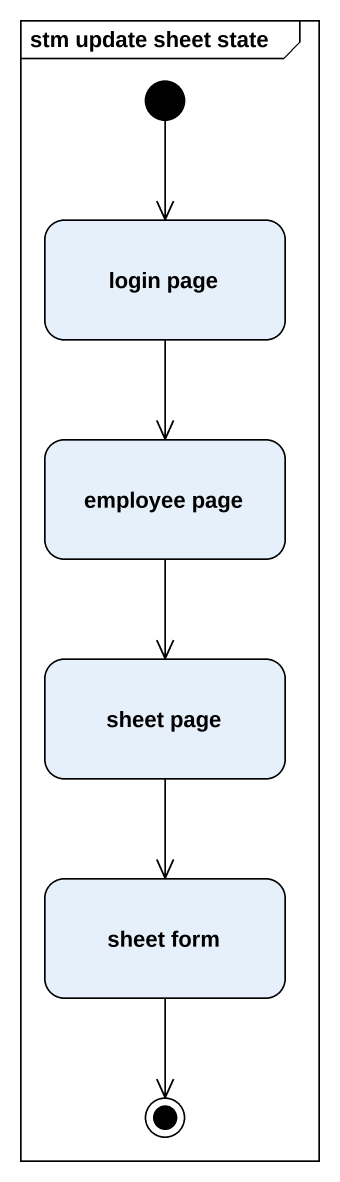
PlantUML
@startuml
mainframe stm update sheet state
hide empty description
state "login page" as login_page
state "employee page" as employee_page
state "sheet page" as sheet_page
state "sheet form" as sheet_form
[*] --> login_page
login_page --> employee_page
employee_page --> sheet_page
sheet_page --> sheet_form
sheet_form --> [*]
@enduml
